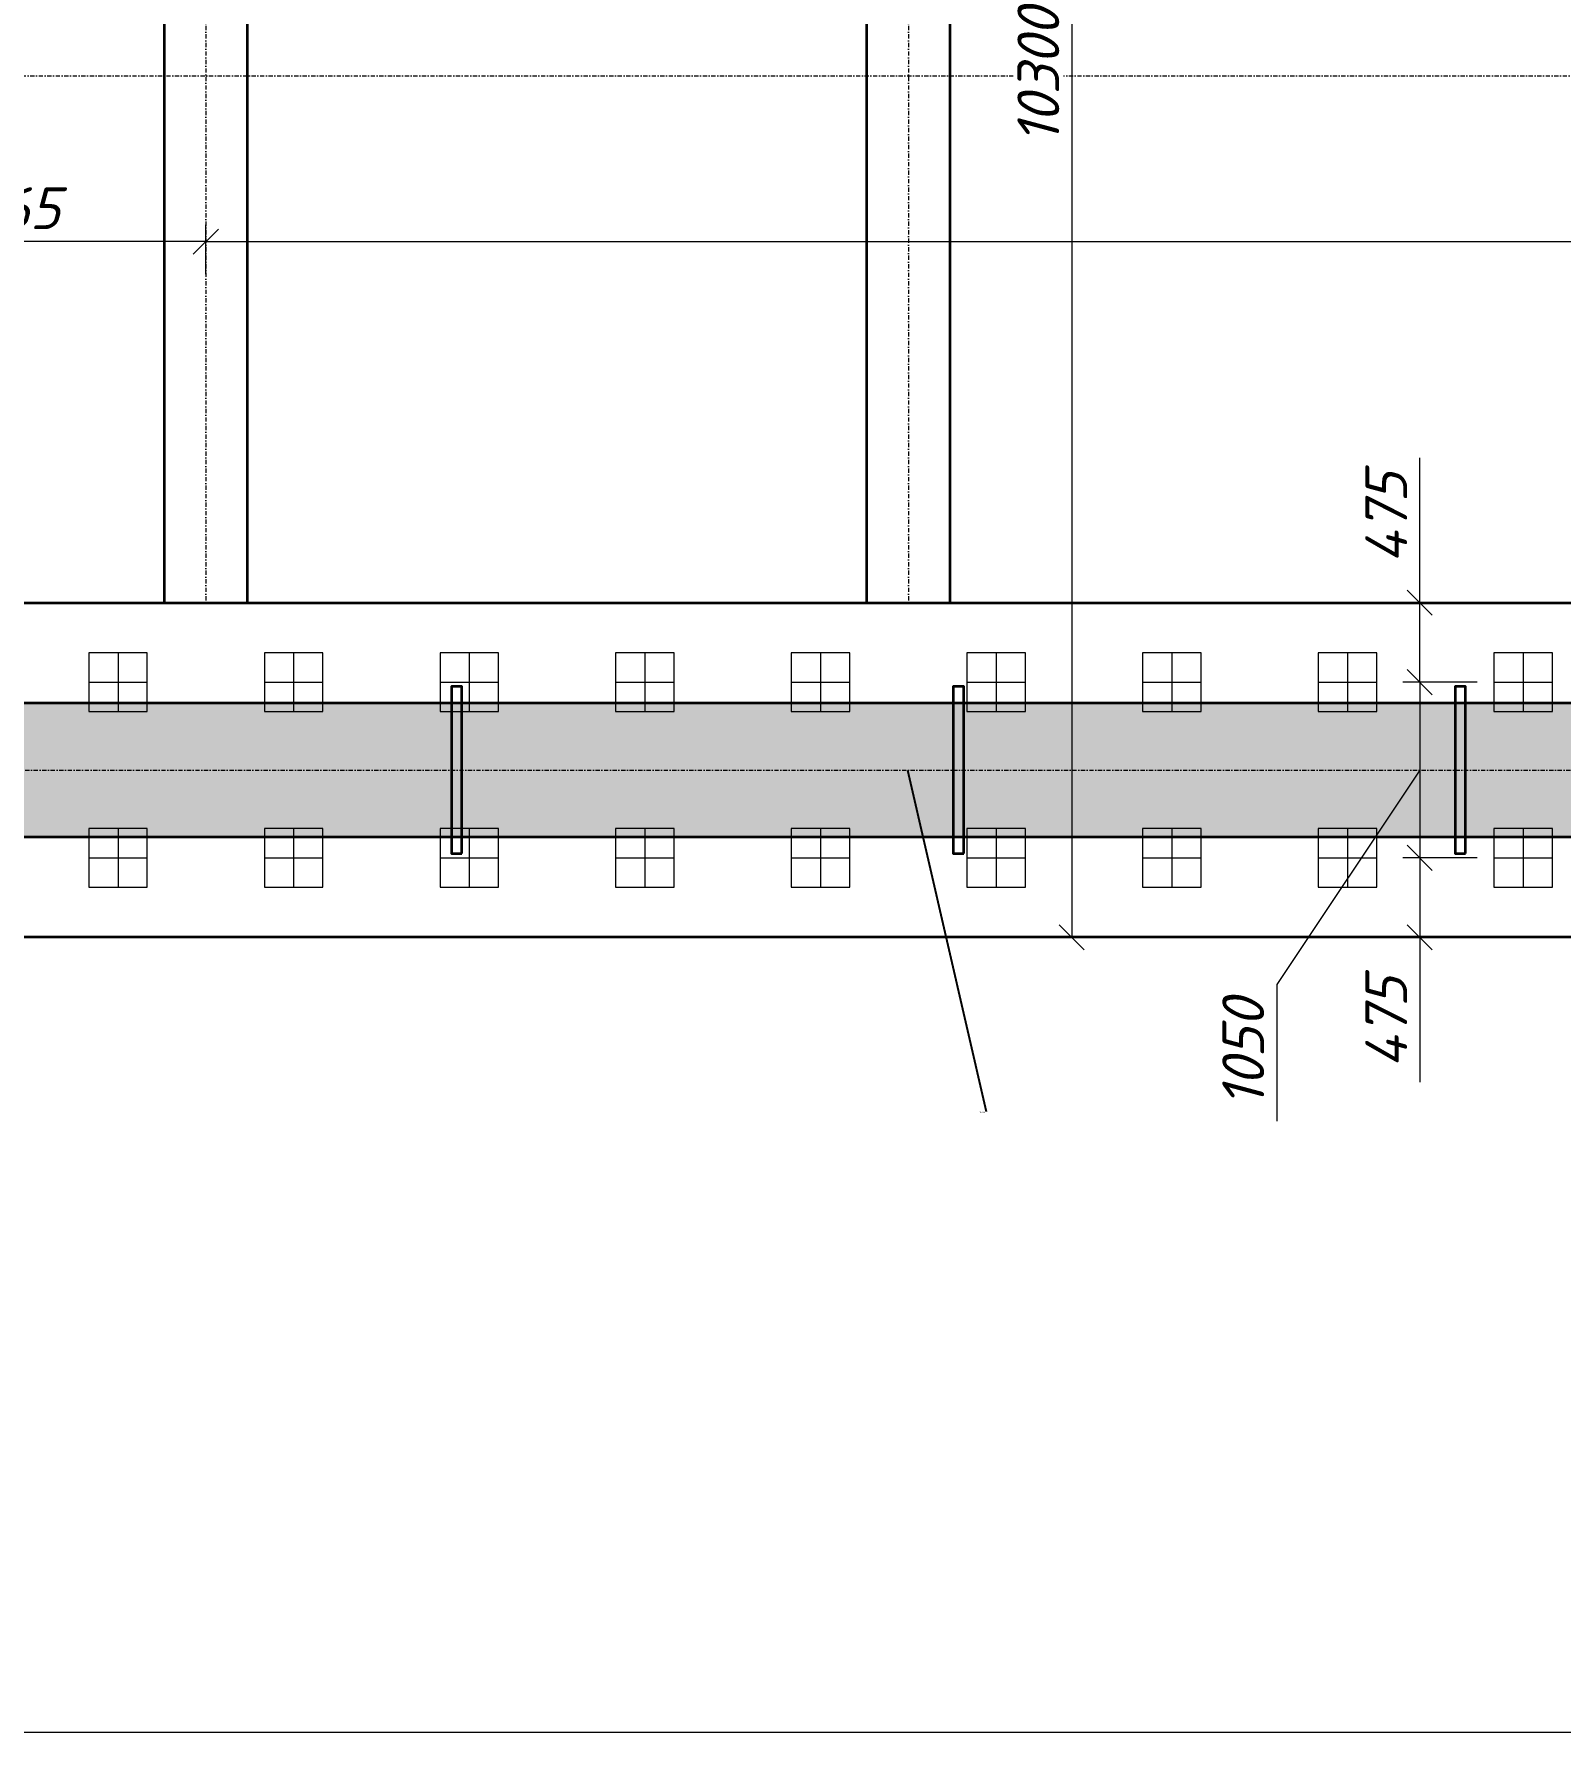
# Model space of a CAD drawing. Header units: millimetres. Extents: x 1725 to 53986, y 1481 to 48803.
# Drawn here: x 17452 to 26577, y 25242 to 35493 of the extents above; entities that cross this region are included whole.
import ezdxf
from ezdxf import colors
from ezdxf.entities.mleader import LeaderData, LeaderLine
from ezdxf.math import Vec2, Vec3

# ---------------------------------------------------------------- set-up
doc = ezdxf.new("R2010")
doc.units = ezdxf.units.MM
doc.linetypes.add('DASHDOT', pattern=[25.4, 12.7, -6.35, 0, -6.35])
doc.linetypes.add('DASHED', pattern=[19.05, 12.7, -6.35])
doc.layers.get('Defpoints').update_dxf_attribs({"color": 6})
for name, color, linetype, lineweight in [('$Выноски', 5, 'Continuous', 13), ('$Оси', 1, 'DASHDOT', 13), ('$Пунктир', 3, 'DASHED', 13), ('$Размеры', 5, 'Continuous', 13), ('$Слои конструкции', 7, 'Continuous', 35), ('$Тонкие', 8, 'Continuous', 13)]:
    doc.layers.add(name, color=color, linetype=linetype, lineweight=lineweight)
doc.styles.add('@ТРАНСПРОЕКТ', font='isocpeur.ttf', dxfattribs={"oblique": 15})
doc.styles.get("Standard").update_dxf_attribs({"font": 'arial.ttf'})
doc.dimstyles.new('@TN  1-100$0', dxfattribs={"dimscale": 100, "dimtxt": 2.5, "dimasz": 1.5, "dimexe": 1, "dimexo": 1, "dimgap": 0.75, "dimtad": 1, "dimdec": 0, "dimzin": 0, "dimdsep": 46, "dimtxsty": '@ТРАНСПРОЕКТ', "dimblk": 'OBLIQUE', "dimcen": 0, "dimclrd": 5, "dimclre": 5, "dimclrt": 5, "dimaunit": 1, "dimadec": 3, "dimazin": 0, "dimtfac": 1, "dimtdec": 0, "dimtofl": 0, "dimtmove": 0, "dimatfit": 3, "dimfxl": 1, "dimtfill": 1, "dimtolj": 1, "dimtzin": 0, "dimlwd": 13, "dimlwe": 13, "dimarcsym": 0})

# ---------------------------------------------------------------- blocks, each defined once
blk = doc.blocks.new('A$C11282C60')
at = {"layer": '$Оси', "ltscale": 0.5}
for points in [[(0.175, 0.35), (0.175, 0)], [(0, 0.175), (0.35, 0.175)]]:
    blk.add_lwpolyline(points, dxfattribs=at)
at = {"layer": '$Пунктир', "ltscale": 0.5}
blk.add_lwpolyline([(0, 0), (0.35, 0), (0.35, 0.35), (0, 0.35)], close=True, dxfattribs=at)
blk = doc.blocks.new('_None')
blk = doc.blocks.new('_Oblique')
at = {"color": 0, "linetype": 'ByBlock', "lineweight": -2}
blk.add_line((-0.5, -0.5), (0.5, 0.5), dxfattribs=at)
blk = doc.blocks.new('*D225')
at = {"layer": '$Размеры', "color": 5, "linetype": 'Continuous', "lineweight": 13, "transparency": 16777216}
for p, q in [((16902, 30294), (16902, 25242)), ((41052, 30294), (41052, 25242)), ((16902, 25342), (41052, 25342))]:
    blk.add_line(p, q, dxfattribs=at)
at = {"layer": 'Defpoints', "color": 0, "transparency": 16777216}
for p in [(16902, 30394), (41052, 30394), (41052, 25342)]:
    blk.add_point(p, dxfattribs=at)
at = {"layer": '$Размеры', "color": 5, "lineweight": 13, "transparency": 16777216, "xscale": 150, "yscale": 150, "zscale": 150, "rotation": 180}
blk.add_blockref('_Oblique', (16902, 25342), dxfattribs=at)
at = {"layer": '$Размеры', "color": 5, "lineweight": 13, "transparency": 16777216, "xscale": 150, "yscale": 150, "zscale": 150}
blk.add_blockref('_Oblique', (41052, 25342), dxfattribs=at)
at = {"layer": '$Размеры', "color": 5, "transparency": 16777216, "insert": (28977, 25542), "char_height": 250, "attachment_point": 5, "style": '@ТРАНСПРОЕКТ', "bg_fill": 3, "box_fill_scale": 1.1, "bg_fill_color": 9, "bg_fill_true_color": 13158600, "bg_fill_transparency": 0}
blk.add_mtext('\\A1;23х1050=24150', dxfattribs=at)
blk = doc.blocks.new('*D228')
at = {"layer": '$Размеры', "color": 5, "linetype": 'Continuous', "lineweight": 13, "transparency": 16777216}
for p, q in [((18477, 34058), (18477, 34353)), ((39477, 33919), (39477, 34353)), ((18477, 34253), (39477, 34253))]:
    blk.add_line(p, q, dxfattribs=at)
at = {"layer": 'Defpoints', "color": 0, "transparency": 16777216}
for p in [(39477, 34253), (18477, 33958), (39477, 33819)]:
    blk.add_point(p, dxfattribs=at)
at = {"layer": '$Размеры', "color": 5, "lineweight": 13, "transparency": 16777216, "xscale": 150, "yscale": 150, "zscale": 150, "rotation": 180}
blk.add_blockref('_Oblique', (18477, 34253), dxfattribs=at)
at = {"layer": '$Размеры', "color": 5, "lineweight": 13, "transparency": 16777216, "xscale": 150, "yscale": 150, "zscale": 150}
blk.add_blockref('_Oblique', (39477, 34253), dxfattribs=at)
at = {"layer": '$Размеры', "color": 5, "transparency": 16777216, "insert": (28977, 34453), "char_height": 250, "attachment_point": 5, "style": '@ТРАНСПРОЕКТ', "bg_fill": 3, "box_fill_scale": 1.1, "bg_fill_color": 9, "bg_fill_true_color": 13158600, "bg_fill_transparency": 0}
blk.add_mtext('\\A1;5х4200=21000', dxfattribs=at)
blk = doc.blocks.new('*D230')
at = {"layer": '$Размеры', "color": 5, "linetype": 'Continuous', "lineweight": 13, "transparency": 16777216}
for p, q in [((16012, 32194), (16012, 34353)), ((18477, 34058), (18477, 34353)), ((18477, 34253), (16012, 34253))]:
    blk.add_line(p, q, dxfattribs=at)
at = {"layer": 'Defpoints', "color": 0, "transparency": 16777216}
for p in [(16012, 34253), (18477, 33958), (16012, 32094)]:
    blk.add_point(p, dxfattribs=at)
at = {"layer": '$Размеры', "color": 5, "lineweight": 13, "transparency": 16777216, "xscale": 150, "yscale": 150, "zscale": 150, "rotation": 180}
blk.add_blockref('_Oblique', (16012, 34253), dxfattribs=at)
at = {"layer": '$Размеры', "color": 5, "lineweight": 13, "transparency": 16777216, "xscale": 150, "yscale": 150, "zscale": 150}
blk.add_blockref('_Oblique', (18477, 34253), dxfattribs=at)
at = {"layer": '$Размеры', "color": 5, "transparency": 16777216, "insert": (17245, 34453), "char_height": 250, "attachment_point": 5, "style": '@ТРАНСПРОЕКТ', "bg_fill": 3, "box_fill_scale": 1.1, "bg_fill_color": 9, "bg_fill_true_color": 13158600, "bg_fill_transparency": 0}
blk.add_mtext('\\A1;2465', dxfattribs=at)
blk = doc.blocks.new('*D233')
at = {"layer": '$Размеры', "color": 5, "linetype": 'Continuous', "lineweight": 13, "transparency": 16777216}
for p, q in [((26077, 31619), (25634, 31619)), ((25734, 31619), (25734, 30569)), ((25734, 31094), (24879, 29811)), ((26077, 30569), (25634, 30569)), ((24879, 29811), (24879, 28994))]:
    blk.add_line(p, q, dxfattribs=at)
at = {"layer": 'Defpoints', "color": 0, "transparency": 16777216}
for p in [(26177, 31619), (25734, 30569), (26177, 30569)]:
    blk.add_point(p, dxfattribs=at)
at = {"layer": '$Размеры', "color": 5, "lineweight": 13, "transparency": 16777216, "xscale": 150, "yscale": 150, "zscale": 150}
for p, rotation in [((25734, 31619), 90), ((25734, 30569), 270)]:
    blk.add_blockref('_Oblique', p, dxfattribs=dict(at, rotation=rotation))
at = {"layer": '$Размеры', "color": 5, "transparency": 16777216, "insert": (24679, 29402), "char_height": 250, "attachment_point": 5, "rotation": 90, "style": '@ТРАНСПРОЕКТ', "bg_fill": 3, "box_fill_scale": 1.1, "bg_fill_color": 9, "bg_fill_true_color": 13158600, "bg_fill_transparency": 0}
blk.add_mtext('\\A1;1050', dxfattribs=at)
blk = doc.blocks.new('*D234')
at = {"layer": '$Размеры', "color": 5, "linetype": 'Continuous', "lineweight": 13, "transparency": 16777216}
for p, q in [((26077, 30569), (25634, 30569)), ((25734, 30569), (25734, 30094)), ((26102, 30094), (25634, 30094)), ((25734, 30094), (25734, 29227))]:
    blk.add_line(p, q, dxfattribs=at)
at = {"layer": 'Defpoints', "color": 0, "transparency": 16777216}
for p in [(26177, 30569), (25734, 30094), (26202, 30094)]:
    blk.add_point(p, dxfattribs=at)
at = {"layer": '$Размеры', "color": 5, "lineweight": 13, "transparency": 16777216, "xscale": 150, "yscale": 150, "zscale": 150}
for p, rotation in [((25734, 30569), 90), ((25734, 30094), 270)]:
    blk.add_blockref('_Oblique', p, dxfattribs=dict(at, rotation=rotation))
at = {"layer": '$Размеры', "color": 5, "transparency": 16777216, "insert": (25534, 29585), "char_height": 250, "attachment_point": 5, "rotation": 90, "style": '@ТРАНСПРОЕКТ', "bg_fill": 3, "box_fill_scale": 1.1, "bg_fill_color": 9, "bg_fill_true_color": 13158600, "bg_fill_transparency": 0}
blk.add_mtext('\\A1;475', dxfattribs=at)
blk = doc.blocks.new('*D235')
at = {"layer": '$Размеры', "color": 5, "linetype": 'Continuous', "lineweight": 13, "transparency": 16777216}
for p, q in [((25734, 32094), (25734, 32961)), ((26102, 32094), (25634, 32094)), ((25734, 31619), (25734, 32094)), ((26077, 31619), (25634, 31619))]:
    blk.add_line(p, q, dxfattribs=at)
at = {"layer": 'Defpoints', "color": 0, "transparency": 16777216}
for p in [(25734, 32094), (26202, 32094), (26177, 31619)]:
    blk.add_point(p, dxfattribs=at)
at = {"layer": '$Размеры', "color": 5, "lineweight": 13, "transparency": 16777216, "xscale": 150, "yscale": 150, "zscale": 150}
for p, rotation in [((25734, 32094), 90), ((25734, 31619), 270)]:
    blk.add_blockref('_Oblique', p, dxfattribs=dict(at, rotation=rotation))
at = {"layer": '$Размеры', "color": 5, "transparency": 16777216, "insert": (25534, 32602), "char_height": 250, "attachment_point": 5, "rotation": 90, "style": '@ТРАНСПРОЕКТ', "bg_fill": 3, "box_fill_scale": 1.1, "bg_fill_color": 9, "bg_fill_true_color": 13158600, "bg_fill_transparency": 0}
blk.add_mtext('\\A1;475', dxfattribs=at)
blk = doc.blocks.new('*D160')
at = {"layer": '$Размеры', "color": 5, "linetype": 'Continuous', "lineweight": 13, "transparency": 16777216}
for p, q in [((24459, 40394), (23554, 40394)), ((23654, 40394), (23654, 30094)), ((24459, 30094), (23554, 30094))]:
    blk.add_line(p, q, dxfattribs=at)
at = {"layer": 'Defpoints', "color": 0, "transparency": 16777216}
for p in [(24559, 40394), (23654, 30094), (24559, 30094)]:
    blk.add_point(p, dxfattribs=at)
at = {"layer": '$Размеры', "color": 5, "lineweight": 13, "transparency": 16777216, "xscale": 150, "yscale": 150, "zscale": 150}
for p, rotation in [((23654, 40394), 90), ((23654, 30094), 270)]:
    blk.add_blockref('_Oblique', p, dxfattribs=dict(at, rotation=rotation))
at = {"layer": '$Размеры', "color": 5, "transparency": 16777216, "insert": (23454, 35244), "char_height": 250, "attachment_point": 5, "rotation": 90, "style": '@ТРАНСПРОЕКТ', "bg_fill": 3, "box_fill_scale": 1.1, "bg_fill_color": 9, "bg_fill_true_color": 13158600, "bg_fill_transparency": 0}
blk.add_mtext('\\A1;10300', dxfattribs=at)

msp = doc.modelspace()

# ---------------------------------------------------------------- hatches: boundary and pattern name
at = {"layer": '$Тонкие'}
h = msp.add_hatch(dxfattribs=at)
h.set_pattern_fill('ANSI35', color=256, scale=1000)
h.set_pattern_definition([(45, (22659.76, 20762.6), (-176.7767, 176.7767), []), (45, (22836.54, 20762.6), (-176.7767, 176.7767), [312.5, -62.5, 0, -62.5])])
h.paths.add_polyline_path([(16012, 30693.9), (41942, 30693.9), (41942, 31493.9), (16012, 31493.9)])

# ---------------------------------------------------------------- linework, layer by layer
at = {"layer": '$Оси', "ltscale": 2}
msp.add_line((18477, 38393.9), (18477, 32093.9), dxfattribs=at)
for points in [[(9944.6, 35243.9), (41642, 35243.9)], [(13070.2, 31093.9), (41942, 31093.9)]]:
    msp.add_lwpolyline(points, dxfattribs=at)
at = {"layer": '$Слои конструкции'}
for points in [[(18227, 38393.9), (18227, 32093.9), (18727, 32093.9), (18727, 38393.9)], [(22427, 38393.9), (22427, 32093.9), (22927, 32093.9), (22927, 38393.9)], [(20008.5, 30593.9), (20008.5, 31593.9), (19945.5, 31593.9), (19945.5, 30593.9)], [(23008.5, 30593.9), (23008.5, 31593.9), (22945.5, 31593.9), (22945.5, 30593.9)], [(16012, 30693.9), (41942, 30693.9), (41942, 31493.9), (16012, 31493.9)]]:
    msp.add_lwpolyline(points, close=True, dxfattribs=at)

# ---------------------------------------------------------------- block references
at = {"color": 4, "xscale": 1000, "yscale": 1000, "zscale": 1000}
for p in [(17777, 31443.9), (18827, 31443.9), (19877, 31443.9), (20927, 31443.9), (21977, 31443.9), (23027, 31443.9), (24077, 31443.9), (25127, 31443.9), (26177, 31443.9), (17777, 30393.9), (18827, 30393.9), (19877, 30393.9), (20927, 30393.9), (21977, 30393.9), (23027, 30393.9), (24077, 30393.9), (25127, 30393.9), (26177, 30393.9)]:
    msp.add_blockref('A$C11282C60', p, dxfattribs=at)

# ---------------------------------------------------------------- leaders
at = {"layer": '$Выноски'}
ml = msp.add_multileader_mtext('Standard', dxfattribs=at)
ml.set_content('Ось опоры №2\\PПК16+58.85', color=256)
ml.set_leader_properties(linetype='ByLayer')
ml.set_arrow_properties(name='NONE')
ml.build(insert=Vec2(0, 0))
ml.multileader.update_dxf_attribs({"dogleg_length": 0.293, "arrow_head_size": 2})
ctx = ml.context
ctx.base_point, ctx.arrow_head_size, ctx.plane_origin = Vec3(23099.9, 29052.6), 2, Vec3(23645.9, 29242.3)
ctx.text_align_type = 1
notes = []
notes.append((ctx, [(0, (1, 1, 0), (23142.3, 29052.6), (-1, 0), 0.293, [(0, [(22672.5, 31093.9)], 0, [])])]))
ctx.mtext.insert, ctx.mtext.rotation, ctx.mtext.alignment, ctx.mtext.flow_direction = Vec3(23121, 29054.7), 6.2831853, 2, 5
for ctx, leaders in notes:
    for number, flags, end, landing, length, lines in leaders:
        leader = LeaderData()
        leader.index, (leader.has_last_leader_line, leader.has_dogleg_vector, leader.attachment_direction) = number, flags
        leader.last_leader_point, leader.dogleg_vector, leader.dogleg_length = Vec3(end), Vec3(landing), length
        for number, points, colour, breaks in lines:
            line = LeaderLine()
            line.index, line.vertices, line.color, line.breaks = number, Vec3.list(points), colors.encode_raw_color(colour), breaks
            leader.lines.append(line)
        ctx.leaders.append(leader)

# ---------------------------------------------------------------- next in the draw order: dimensions: what is measured, and where the dimension line sits
at = {"layer": '$Размеры', "color": 1}
for base, p1, p2, text, picture, middle in [((39477, 34253.3), (18477, 33958), (39477, 33819.2), '5х4200=<>', '*D228', (28977, 34453.3)), ((41052, 25342.4), (16902, 30393.9), (41052, 30393.9), '23х1050=<>', '*D225', (28977, 25542.4))]:
    dim = msp.add_linear_dim(base=base, p1=p1, p2=p2, text=text, dimstyle='@TN  1-100$0', dxfattribs=at)
    dim.commit()
    dim.dimension.update_dxf_attribs({"geometry": picture, "text_midpoint": middle})

# ---------------------------------------------------------------- next in the draw order: linework, layer by layer
at = {"layer": '$Оси', "ltscale": 2}
msp.add_line((22677, 38393.9), (22677, 32093.9), dxfattribs=at)

# ---------------------------------------------------------------- next in the draw order: dimensions: what is measured, and where the dimension line sits
at = {"layer": '$Размеры', "color": 1}
dim = msp.add_linear_dim(base=(16012, 34253.3), p1=(18477, 33958), p2=(16012, 32093.9), dimstyle='@TN  1-100$0', dxfattribs=at)
dim.commit()
dim.dimension.update_dxf_attribs({"geometry": '*D230', "text_midpoint": (17244.5, 34453.3)})
dim = msp.add_linear_dim(base=(25733.6, 30568.9), p1=(26177, 31618.9), p2=(26177, 30568.9), angle=270, dimstyle='@TN  1-100$0', override={"dimtmove": 1}, dxfattribs=at)
dim.commit()
dim.dimension.update_dxf_attribs({"geometry": '*D233', "text_midpoint": (24878.9, 29735.8), "dimtype": 160})

# ---------------------------------------------------------------- next in the draw order: dimensions: what is measured, and where the dimension line sits
for base, p1, p2, picture, middle in [((23653.9, 30093.9), (24559.3, 40393.9), (24559.3, 30093.9), '*D160', (23453.9, 35243.9)), ((25733.6, 32093.9), (26177, 31618.9), (26202, 32093.9), '*D235', (25533.6, 32602.4)), ((25733.6, 30093.9), (26177, 30568.9), (26202, 30093.9), '*D234', (25533.6, 29585.5))]:
    dim = msp.add_linear_dim(base=base, p1=p1, p2=p2, angle=90, dimstyle='@TN  1-100$0', dxfattribs=at)
    dim.commit()
    dim.dimension.update_dxf_attribs({"geometry": picture, "text_midpoint": middle})

# ---------------------------------------------------------------- next in the draw order: linework, layer by layer
at = {"layer": '$Слои конструкции'}
for points in [[(16012, 32093.9), (41942, 32093.9), (41942, 30093.9), (16012, 30093.9)], [(26008.5, 30593.9), (26008.5, 31593.9), (25945.5, 31593.9), (25945.5, 30593.9)]]:
    msp.add_lwpolyline(points, close=True, dxfattribs=at)

doc.saveas('drawing.dxf')
